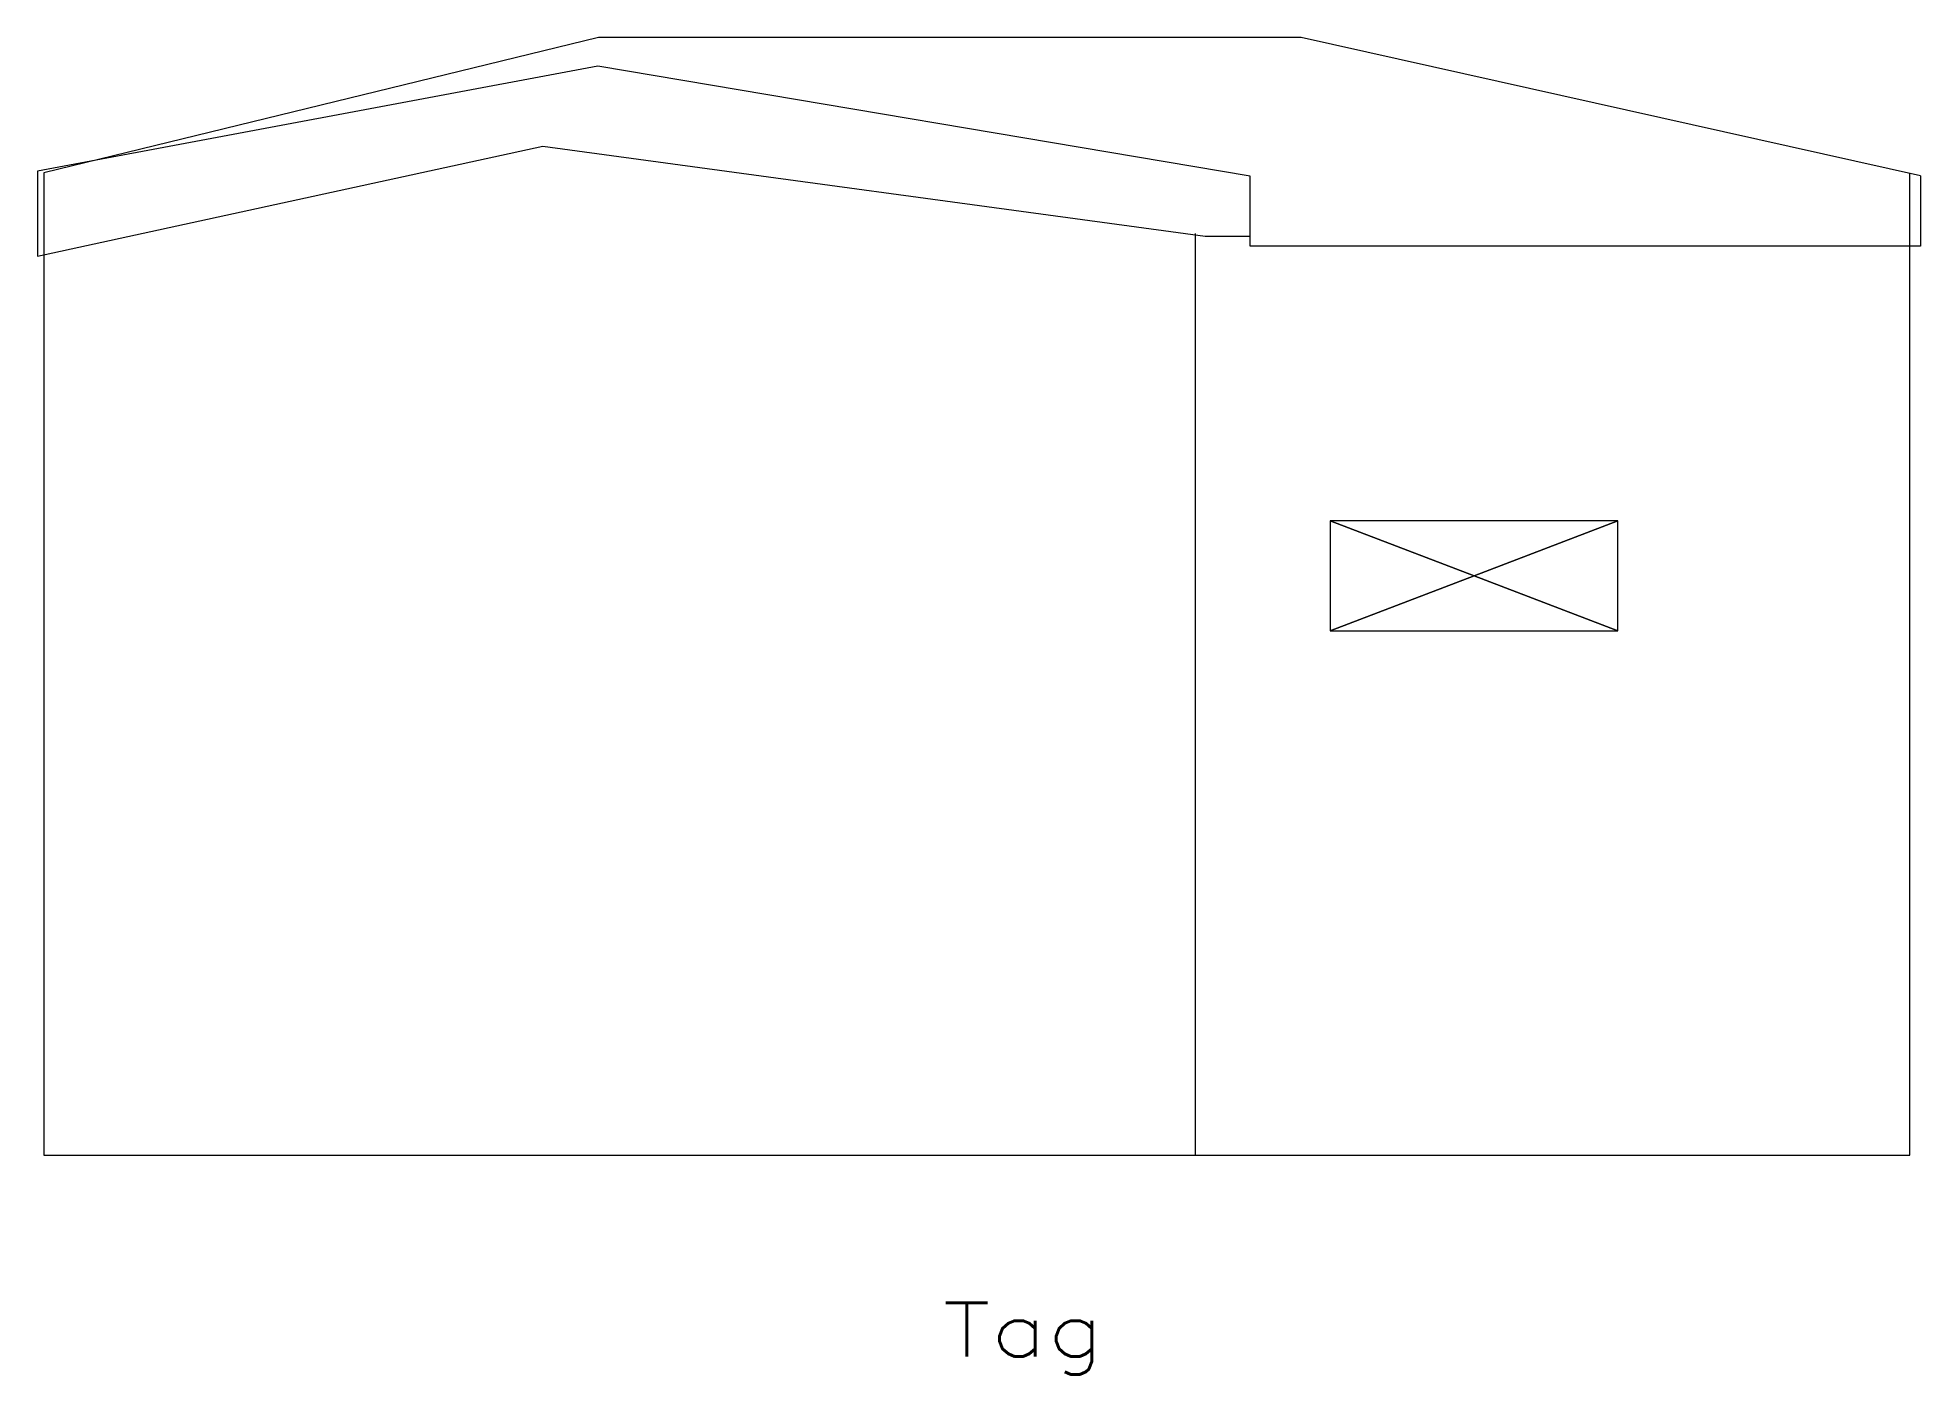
# Model space of a CAD drawing. Header units: inches. Extents: x -21.3 to 23.4, y -16.3 to 15.3.
import ezdxf
from ezdxf.enums import TextEntityAlignment as Align

# ---------------------------------------------------------------- set-up
doc = ezdxf.new("R2010")
doc.units = ezdxf.units.IN
doc.header["$MEASUREMENT"] = 0
doc.layers.get('0').update_dxf_attribs({"lineweight": 0})
doc.layers.add('SCD_DRAW', color=11, linetype='Continuous', lineweight=0, true_color=0xff7f7f)
doc.styles.add('STANDARD1', font='TXT.SHX')

msp = doc.modelspace()

# ---------------------------------------------------------------- linework, layer by layer
at = {"color": 36, "linetype": 'Continuous', "true_color": 0x7f3f00}
for p, q in [((12.785, 2.581), (9.375, 3.884)), ((9.375, 3.884), (9.375, 1.278)), ((16.195, 3.884), (9.375, 3.884)), ((9.375, 3.884), (12.785, 2.581)), ((12.785, 2.581), (16.195, 3.884)), ((16.195, 3.884), (12.785, 2.581)), ((16.195, 1.278), (16.195, 3.884)), ((12.785, 2.581), (9.375, 1.278)), ((9.375, 1.278), (12.785, 2.581)), ((16.195, 1.278), (12.785, 2.581)), ((12.785, 2.581), (16.195, 1.278)), ((9.375, 1.278), (16.195, 1.278))]:
    msp.add_line(p, q, dxfattribs=at)
at = {"layer": 'SCD_DRAW', "color": 36, "linetype": 'Continuous', "true_color": 0x7f3f00}
for p, q in [((-7.972, 15.34), (-21.116, 12.135)), ((8.689, 15.34), (-7.972, 15.34)), ((23.363, 12.064), (8.689, 15.34)), ((-7.989, 14.662), (-21.266, 12.175)), ((7.479, 12.057), (-7.989, 14.662)), ((-21.266, 10.161), (-9.293, 12.767)), ((-9.293, 12.767), (6.412, 10.635)), ((-21.266, 12.175), (-21.266, 10.161)), ((-21.116, 12.135), (-21.116, -11.145)), ((7.479, 10.398), (7.479, 12.057)), ((23.116, 1.558), (23.116, 12.135)), ((23.116, -11.145), (23.116, 12.135)), ((23.363, 12.064), (23.363, 10.398)), ((6.175, 10.701), (6.175, -11.145)), ((6.412, 10.635), (7.479, 10.635)), ((23.363, 10.398), (7.479, 10.398)), ((9.375, 3.884), (9.375, 1.278)), ((16.195, 3.884), (9.375, 3.884)), ((16.195, 1.278), (16.195, 3.884)), ((9.375, 1.278), (16.195, 1.278))]:
    msp.add_line(p, q, dxfattribs=at)
at = {"layer": 'SCD_DRAW', "color": 39, "linetype": 'Continuous', "true_color": 0x4c3926}
msp.add_line((-21.116, -11.145), (23.116, -11.145), dxfattribs=at)

# ---------------------------------------------------------------- texts
at = {"color": 7, "linetype": 'Continuous', "style": 'STANDARD1', "width": 1.166667}
msp.add_text('Tag', height=1.27, dxfattribs=at).set_placement((0.194, -15.92), (4.004, -15.92), align=Align.FIT)

doc.saveas('drawing.dxf')
